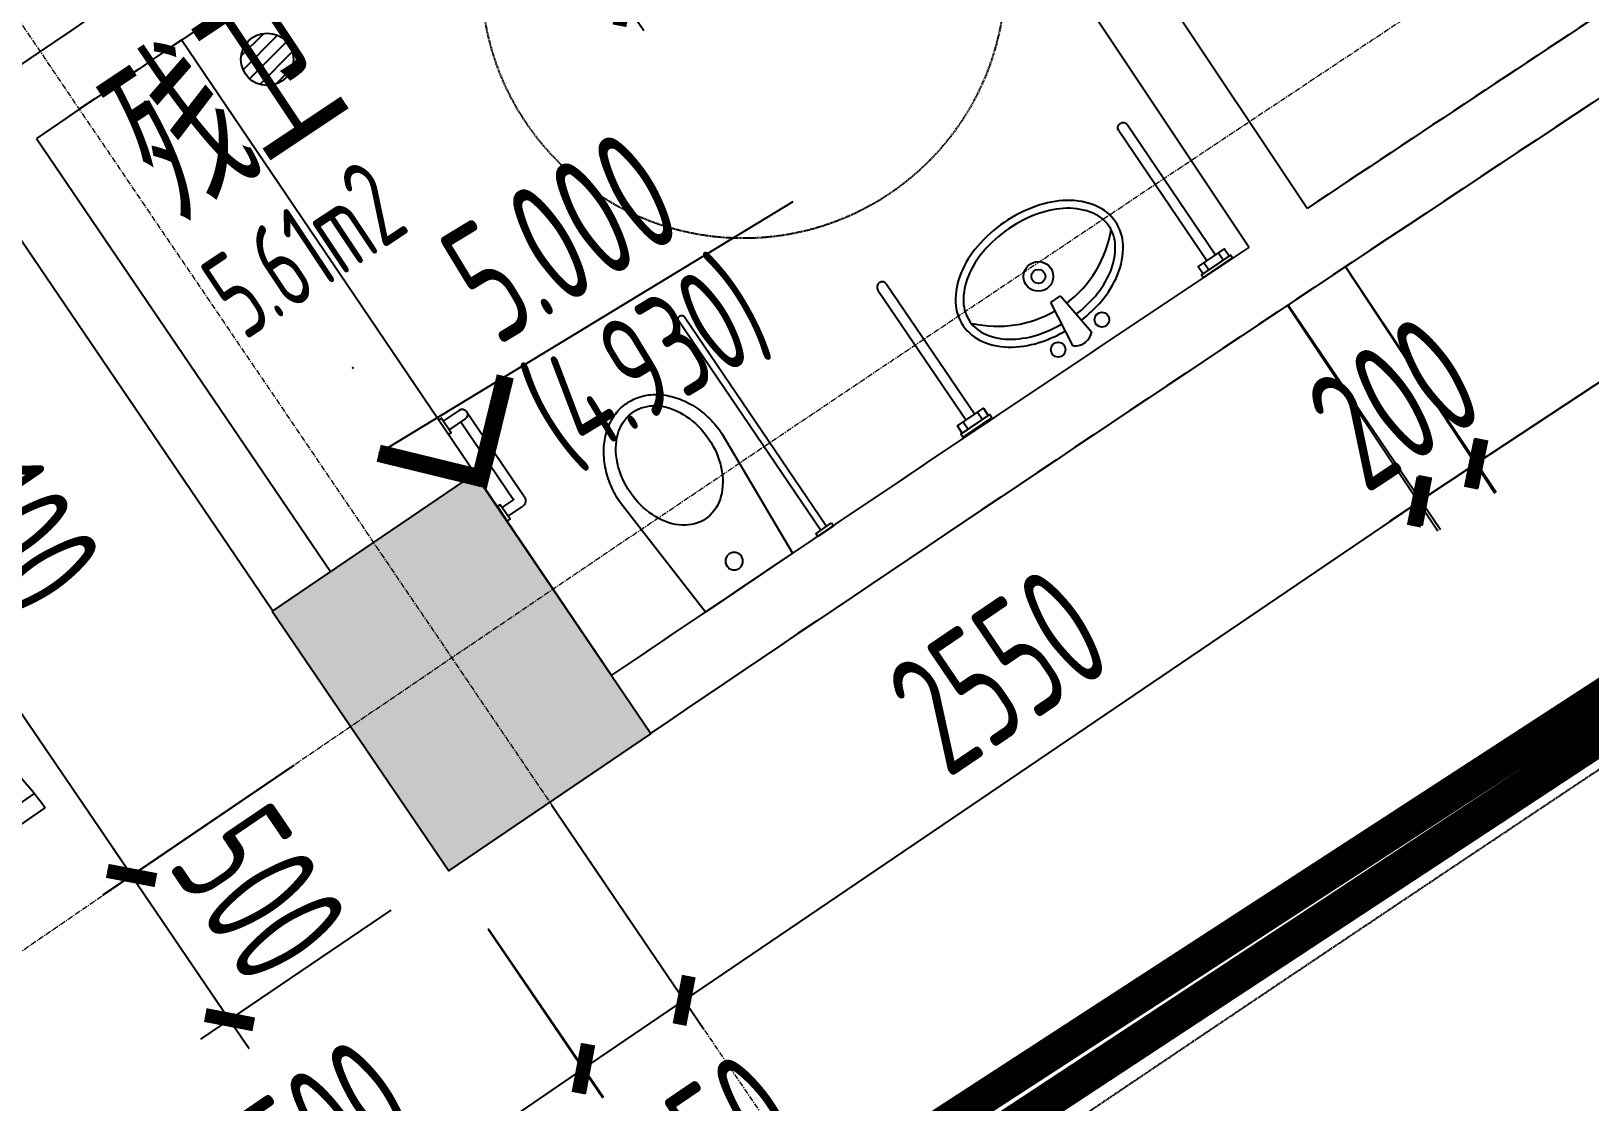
# Model space of a CAD drawing. Header units: millimetres. Extents: x 0 to 12095980, y -6694179 to 0.
# Drawn here: x 11604220 to 11608686, y -6440110 to -6437042 of the extents above; entities that cross this region are included whole.
import ezdxf
from ezdxf.enums import TextEntityAlignment as Align

# ---------------------------------------------------------------- set-up
doc = ezdxf.new("R2010")
doc.units = ezdxf.units.MM
doc.header["$LTSCALE"] = 10
for name, pattern in [('A1-RG-AXIS$0$CENTER', [50.8, 31.75, -6.35, 6.35, -6.35]), ('A1-RI-F2$0$DASHDOT', [1, 0.5, -0.25, 0, -0.25]), ('A1-RI-F2$0$DASHED', [0.75, 0.5, -0.25]), ('A1-RI-F2$0$HIDDEN', [0.375, 0.25, -0.125]), ('A1-RI-F2$0$HIDDEN2', [0.1875, 0.125, -0.0625])]:
    doc.linetypes.add(name, pattern=pattern)
for name, color, linetype in [('A1-RD-2F$0$A-GLAZ', 140, 'Continuous'), ('A1-RD-2F$0$A-louban', 5, 'Continuous'), ('A1-RG-AXIS$0$A-COLU-HATH', 8, 'Continuous'), ('A1-RG-AXIS$0$A-COLUMN', 7, 'Continuous'), ('A1-RI-F2$0$0M-防火分区、防烟分区', 30, 'A1-RI-F2$0$DASHDOT'), ('A1-RI-F2$0$A-DIMS-1：100', 1, 'Continuous'), ('A1-RI-F2$0$A-DOOR', 32, 'Continuous'), ('A1-RI-F2$0$A-EVAC1', 5, 'Continuous'), ('A1-RI-F2$0$A-FIXT', 55, 'Continuous'), ('A1-RI-F2$0$A-FUZHUXIAN', 55, 'A1-RI-F2$0$HIDDEN2'), ('A1-RI-F2$0$A-HATH', 8, 'Continuous'), ('A1-RI-F2$0$A-SYMB', 4, 'Continuous'), ('A1-RI-F2$0$A-SYMB-AREA', 4, 'Continuous'), ('A1-RI-F2$0$A-SYMB-NAME', 4, 'Continuous'), ('A1-RI-F2$0$A-TEXT', 4, 'Continuous'), ('A1-RI-F2$0$A-TEXT1', 4, 'Continuous'), ('A1-RI-F2$0$A-WALL', 7, 'Continuous')]:
    doc.layers.add(name, color=color, linetype=linetype)
doc.layers.add('A1-RG-AXIS$0$A-GRID', color=1, linetype='A1-RG-AXIS$0$CENTER', lineweight=9)
doc.styles.add('A1-RI-F2$0$ECADI', font='gbeitc.shx', dxfattribs={"width": 0.7, "bigfont": 'gbcbig.shx'})
doc.styles.add('A1-RI-F2$0$XD2008', font='xd-hzs.shx', dxfattribs={"width": 0.7, "bigfont": 'xd-hztxt.shx'})
doc.dimstyles.new('A1-RI-F2$0$XD100$0', dxfattribs={"dimscale": 100, "dimtxt": 3.5, "dimasz": 2, "dimexe": 1, "dimexo": 2, "dimgap": 1, "dimtad": 1, "dimdec": 0, "dimdsep": 46, "dimtxsty": 'A1-RI-F2$0$XD2008', "dimblk1": 'A1-RI-F2$0$_ArchTick', "dimblk2": 'A1-RI-F2$0$_ArchTick', "dimsah": 1, "dimcen": 2.5, "dimclrd": 1, "dimclre": 1, "dimclrt": 4, "dimaunit": 1, "dimadec": 0, "dimazin": 0, "dimtfac": 1, "dimtdec": 0, "dimtix": 1, "dimtmove": 2, "dimatfit": 3, "dimfxl": 1, "dimtolj": 1, "dimtzin": 0, "dimarcsym": 0})

# ---------------------------------------------------------------- blocks, each defined once
blk = doc.blocks.new('A1-RI-F2$0$1500')
at = {"layer": 'A1-RI-F2$0$A-DOOR'}
for p, q in [((0, 100), (0, 850)), ((1500, 100), (1500, 850)), ((51.4, 100), (51.4, 848.2)), ((1448.6, 100), (1448.6, 848.2)), ((0, 100), (51.4, 100)), ((1500, 100), (1448.6, 100))]:
    blk.add_line(p, q, dxfattribs=at)
for centre, start, end in [((0, 100), 0, 90), ((1500, 100), 90, 180)]:
    blk.add_arc(centre, 750, start, end, dxfattribs=at)
blk = doc.blocks.new('A1-RI-F2$0$_ArchTick')
at = {"color": 0, "linetype": 'ByBlock', "const_width": 0.4}
blk.add_lwpolyline([(-0.5, -0.5), (0.5, 0.5)], dxfattribs=at)
blk = doc.blocks.new('*D268')
at = {"layer": 'A1-RI-F2$0$A-DIMS-1：100', "color": 1, "linetype": 'ByBlock', "lineweight": -2, "transparency": 16777216}
for p, q in [((11603792.6, -6437408.8), (11603244.5, -6437781.7)), ((11603327.2, -6437725.4), (11604508.5, -6439461.7)), ((11604973.9, -6439145), (11604425.8, -6439517.9))]:
    blk.add_line(p, q, dxfattribs=at)
at = {"layer": 'A1-RI-F2$0$A-DIMS-1：100', "color": 1, "linetype": 'ByBlock', "lineweight": -2, "transparency": 16777216, "xscale": 100, "yscale": 100, "zscale": 100}
for p, rotation in [((11603327.2, -6437725.4), 124.2300287351358), ((11604508.5, -6439461.7), 304.2300287351358)]:
    blk.add_blockref('A1-RI-F2$0$_ArchTick', p, dxfattribs=dict(at, rotation=rotation))
at = {"layer": 'A1-RI-F2$0$A-DIMS-1：100', "color": 4, "linetype": 'ByBlock', "transparency": 16777216, "insert": (11604145.2, -6438438.9), "char_height": 350, "attachment_point": 5, "rotation": 304.23, "style": 'A1-RI-F2$0$XD2008'}
blk.add_mtext('\\A1;2100', dxfattribs=at)
blk = doc.blocks.new('*D120')
at = {"layer": 'A1-RI-F2$0$A-DIMS-1：100', "color": 1, "linetype": 'ByBlock', "lineweight": -2, "transparency": 16777216}
for p, q in [((11604970.4, -6439147.1), (11604425.3, -6439517.1)), ((11604508, -6439461), (11604451.8, -6439378.2)), ((11604508, -6439461), (11604788.7, -6439874.5)), ((11605251.1, -6439560.6), (11604705.9, -6439930.7)), ((11604788.7, -6439874.5), (11604844.8, -6439957.2))]:
    blk.add_line(p, q, dxfattribs=at)
at = {"layer": 'A1-RI-F2$0$A-DIMS-1：100', "color": 1, "linetype": 'ByBlock', "lineweight": -2, "transparency": 16777216, "xscale": 100, "yscale": 100, "zscale": 100}
for p, rotation in [((11604508, -6439461), 304.1657970272194), ((11604788.7, -6439874.5), 124.1657970272194)]:
    blk.add_blockref('A1-RI-F2$0$_ArchTick', p, dxfattribs=dict(at, rotation=rotation))
at = {"layer": 'A1-RI-F2$0$A-DIMS-1：100', "color": 4, "linetype": 'ByBlock', "transparency": 16777216, "insert": (11604875.9, -6439513.3), "char_height": 350, "attachment_point": 5, "rotation": 304.1658, "style": 'A1-RI-F2$0$XD2008'}
blk.add_mtext('\\A1;500', dxfattribs=at)
blk = doc.blocks.new('A1-RD-2F')
at = {"layer": 'A1-RD-2F$0$A-GLAZ', "ltscale": 0.25}
for radius, start, end in [(292800, 108.984813, 127.828852), (292500, 108.926088, 127.887577), (292500, 108.926088, 127.887577)]:
    blk.add_arc((11778729.3, -6694180.2), radius, start, end, dxfattribs=at)
at = {"layer": 'A1-RD-2F$0$A-louban'}
blk.add_lwpolyline([(11592585.5, -6454466.4), (11599153.7, -6462913.2, -0.082408), (11683476.3, -6417307.1)], format="xyb", dxfattribs=at)
blk = doc.blocks.new('*D336')
at = {"layer": 'A1-RI-F2$0$A-DIMS-1：100', "color": 1, "linetype": 'ByBlock', "lineweight": -2, "transparency": 16777216}
for p, q in [((11605529.5, -6439613.4), (11605860, -6440096.7)), ((11604565.4, -6440861), (11605803.6, -6440014.1)), ((11604291.4, -6440460.2), (11604621.9, -6440943.5))]:
    blk.add_line(p, q, dxfattribs=at)
at = {"layer": 'A1-RI-F2$0$A-DIMS-1：100', "color": 1, "linetype": 'ByBlock', "lineweight": -2, "transparency": 16777216, "xscale": 100, "yscale": 100, "zscale": 100}
for p, rotation in [((11605803.6, -6440014.1), 34.37036170707118), ((11604565.4, -6440861), 214.3703617070712)]:
    blk.add_blockref('A1-RI-F2$0$_ArchTick', p, dxfattribs=dict(at, rotation=rotation))
at = {"layer": 'A1-RI-F2$0$A-DIMS-1：100', "color": 4, "linetype": 'ByBlock', "transparency": 16777216, "insert": (11605029.3, -6440210.6), "char_height": 350, "attachment_point": 5, "rotation": 34.3704, "style": 'A1-RI-F2$0$XD2008'}
blk.add_mtext('\\A1;1500', dxfattribs=at)
blk = doc.blocks.new('*D337')
at = {"layer": 'A1-RI-F2$0$A-DIMS-1：100', "color": 1, "linetype": 'ByBlock', "lineweight": -2, "transparency": 16777216}
for p, q in [((11605820.2, -6439419.7), (11606147.3, -6439901.7)), ((11605530.6, -6439616.3), (11605857.7, -6440098.2)), ((11605801.6, -6440015.5), (11606091.1, -6439819))]:
    blk.add_line(p, q, dxfattribs=at)
at = {"layer": 'A1-RI-F2$0$A-DIMS-1：100', "color": 1, "linetype": 'ByBlock', "lineweight": -2, "transparency": 16777216, "xscale": 100, "yscale": 100, "zscale": 100}
for p, rotation in [((11606091.1, -6439819), 34.16579703382271), ((11605801.6, -6440015.5), 214.1657970338227)]:
    blk.add_blockref('A1-RI-F2$0$_ArchTick', p, dxfattribs=dict(at, rotation=rotation))
at = {"layer": 'A1-RI-F2$0$A-DIMS-1：100', "color": 4, "linetype": 'ByBlock', "transparency": 16777216, "insert": (11606174.6, -6440223.3), "char_height": 350, "attachment_point": 5, "rotation": 34.1658, "style": 'A1-RI-F2$0$XD2008'}
blk.add_mtext('\\A1;350', dxfattribs=at)
blk = doc.blocks.new('*D372')
at = {"layer": 'A1-RI-F2$0$A-DIMS-1：100', "color": 1, "linetype": 'ByBlock', "lineweight": -2, "transparency": 16777216}
for p, q in [((11609904.7, -6436449.7), (11610332.9, -6437098)), ((11608358.5, -6438282.1), (11610277.8, -6437014.6)), ((11607985.4, -6437717.2), (11608413.6, -6438365.5))]:
    blk.add_line(p, q, dxfattribs=at)
at = {"layer": 'A1-RI-F2$0$A-DIMS-1：100', "color": 1, "linetype": 'ByBlock', "lineweight": -2, "transparency": 16777216, "xscale": 100, "yscale": 100, "zscale": 100}
for p, rotation in [((11610277.8, -6437014.6), 33.44126545494395), ((11608358.5, -6438282.1), 213.441265454944)]:
    blk.add_blockref('A1-RI-F2$0$_ArchTick', p, dxfattribs=dict(at, rotation=rotation))
at = {"layer": 'A1-RI-F2$0$A-DIMS-1：100', "color": 4, "linetype": 'ByBlock', "transparency": 16777216, "insert": (11609166.6, -6437418.8), "char_height": 350, "attachment_point": 5, "rotation": 33.4413, "style": 'A1-RI-F2$0$XD2008'}
blk.add_mtext('\\A1;2300', dxfattribs=at)
blk = doc.blocks.new('*D373')
at = {"layer": 'A1-RI-F2$0$A-DIMS-1：100', "color": 1, "linetype": 'ByBlock', "lineweight": -2, "transparency": 16777216}
for p, q in [((11607986.1, -6437716.7), (11608416.9, -6438363.3)), ((11607819.7, -6437827.6), (11608250.5, -6438474.2)), ((11608361.5, -6438280.1), (11608444.7, -6438224.6)), ((11608361.5, -6438280.1), (11608195, -6438391)), ((11608195, -6438391), (11608111.8, -6438446.4))]:
    blk.add_line(p, q, dxfattribs=at)
at = {"layer": 'A1-RI-F2$0$A-DIMS-1：100', "color": 1, "linetype": 'ByBlock', "lineweight": -2, "transparency": 16777216, "xscale": 100, "yscale": 100, "zscale": 100}
for p, rotation in [((11608361.5, -6438280.1), 213.673574328705), ((11608195, -6438391), 33.67357432870502)]:
    blk.add_blockref('A1-RI-F2$0$_ArchTick', p, dxfattribs=dict(at, rotation=rotation))
at = {"layer": 'A1-RI-F2$0$A-DIMS-1：100', "color": 4, "linetype": 'ByBlock', "transparency": 16777216, "insert": (11608125.8, -6438106.7), "char_height": 350, "attachment_point": 5, "rotation": 33.6736, "style": 'A1-RI-F2$0$XD2008'}
blk.add_mtext('\\A1;200', dxfattribs=at)
blk = doc.blocks.new('*D374')
at = {"layer": 'A1-RI-F2$0$A-DIMS-1：100', "color": 1, "linetype": 'ByBlock', "lineweight": -2, "transparency": 16777216}
for p, q in [((11607821.1, -6437826.6), (11608257.4, -6438469.5)), ((11608201.3, -6438386.8), (11606091.1, -6439819)), ((11605711, -6439258.8), (11606147.3, -6439901.7))]:
    blk.add_line(p, q, dxfattribs=at)
at = {"layer": 'A1-RI-F2$0$A-DIMS-1：100', "color": 1, "linetype": 'ByBlock', "lineweight": -2, "transparency": 16777216, "xscale": 100, "yscale": 100, "zscale": 100}
for p, rotation in [((11608201.3, -6438386.8), 34.16579703386188), ((11606091.1, -6439819), 214.1657970338619)]:
    blk.add_blockref('A1-RI-F2$0$_ArchTick', p, dxfattribs=dict(at, rotation=rotation))
at = {"layer": 'A1-RI-F2$0$A-DIMS-1：100', "color": 4, "linetype": 'ByBlock', "transparency": 16777216, "insert": (11606991.8, -6438875.3), "char_height": 350, "attachment_point": 5, "rotation": 34.1658, "style": 'A1-RI-F2$0$XD2008'}
blk.add_mtext('\\A1;2550', dxfattribs=at)
blk = doc.blocks.new('A1-RI-F2$0$A-X-D2-60$0$A$C13196AD3')
at = {"layer": 'A1-RI-F2$0$A-FIXT'}
for p, q in [((83.2, 756.6, 0), (57.8, 359.3, 0)), ((83.2, 756.6, 0), (57.8, 359.3, 0)), ((384.6, 756.6, 0), (83.2, 756.6, 0)), ((410, 359.3, 0), (384.6, 756.6, 0)), ((410, 359.3, 0), (384.6, 756.6, 0)), ((147.1, 493, 0), (140.7, 485.3, 0)), ((147.1, 493, 0), (140.7, 485.3, 0)), ((153.9, 500.1, 0), (147.1, 493, 0)), ((153.9, 500.1, 0), (147.1, 493, 0)), ((161, 506.6, 0), (153.9, 500.1, 0)), ((161, 506.6, 0), (153.9, 500.1, 0)), ((168.3, 512.6, 0), (161, 506.6, 0)), ((168.3, 512.6, 0), (161, 506.6, 0)), ((175.9, 517.8, 0), (168.3, 512.6, 0)), ((175.9, 517.8, 0), (168.3, 512.6, 0)), ((183.8, 522.4, 0), (175.9, 517.8, 0)), ((183.8, 522.4, 0), (175.9, 517.8, 0)), ((191.8, 526.4, 0), (183.8, 522.4, 0)), ((191.8, 526.4, 0), (183.8, 522.4, 0)), ((200, 529.6, 0), (191.8, 526.4, 0)), ((200, 529.6, 0), (191.8, 526.4, 0)), ((208.4, 532.2, 0), (200, 529.6, 0)), ((208.4, 532.2, 0), (200, 529.6, 0)), ((216.8, 534, 0), (208.4, 532.2, 0)), ((216.8, 534, 0), (208.4, 532.2, 0)), ((225.3, 535.1, 0), (216.8, 534, 0)), ((225.3, 535.1, 0), (216.8, 534, 0)), ((233.9, 535.4, 0), (225.3, 535.1, 0)), ((233.9, 535.4, 0), (225.3, 535.1, 0)), ((242.4, 535.1, 0), (233.9, 535.4, 0)), ((242.4, 535.1, 0), (233.9, 535.4, 0)), ((250.9, 534, 0), (242.4, 535.1, 0)), ((250.9, 534, 0), (242.4, 535.1, 0)), ((259.4, 532.2, 0), (250.9, 534, 0)), ((259.4, 532.2, 0), (250.9, 534, 0)), ((267.7, 529.6, 0), (259.4, 532.2, 0)), ((267.7, 529.6, 0), (259.4, 532.2, 0)), ((275.9, 526.4, 0), (267.7, 529.6, 0)), ((275.9, 526.4, 0), (267.7, 529.6, 0)), ((284, 522.4, 0), (275.9, 526.4, 0)), ((284, 522.4, 0), (275.9, 526.4, 0)), ((291.8, 517.8, 0), (284, 522.4, 0)), ((291.8, 517.8, 0), (284, 522.4, 0)), ((299.4, 512.6, 0), (291.8, 517.8, 0)), ((299.4, 512.6, 0), (291.8, 517.8, 0)), ((306.8, 506.6, 0), (299.4, 512.6, 0)), ((306.8, 506.6, 0), (299.4, 512.6, 0)), ((313.9, 500.1, 0), (306.8, 506.6, 0)), ((313.9, 500.1, 0), (306.8, 506.6, 0)), ((320.6, 493, 0), (313.9, 500.1, 0)), ((320.6, 493, 0), (313.9, 500.1, 0)), ((327, 485.3, 0), (320.6, 493, 0)), ((327, 485.3, 0), (320.6, 493, 0)), ((119, 449.6, 0), (114.6, 439.6, 0)), ((119, 449.6, 0), (114.6, 439.6, 0)), ((123.8, 459.2, 0), (119, 449.6, 0)), ((123.8, 459.2, 0), (119, 449.6, 0)), ((129, 468.4, 0), (123.8, 459.2, 0)), ((129, 468.4, 0), (123.8, 459.2, 0)), ((134.7, 477.1, 0), (129, 468.4, 0)), ((134.7, 477.1, 0), (129, 468.4, 0)), ((140.7, 485.3, 0), (134.7, 477.1, 0)), ((140.7, 485.3, 0), (134.7, 477.1, 0)), ((333.1, 477.1, 0), (327, 485.3, 0)), ((333.1, 477.1, 0), (327, 485.3, 0)), ((338.7, 468.4, 0), (333.1, 477.1, 0)), ((338.7, 468.4, 0), (333.1, 477.1, 0)), ((344, 459.2, 0), (338.7, 468.4, 0)), ((344, 459.2, 0), (338.7, 468.4, 0)), ((348.8, 449.6, 0), (344, 459.2, 0)), ((348.8, 449.6, 0), (344, 459.2, 0)), ((353.1, 439.6, 0), (348.8, 449.6, 0)), ((353.1, 439.6, 0), (348.8, 449.6, 0)), ((104.4, 407.6, 0), (102.1, 396.4, 0)), ((104.4, 407.6, 0), (102.1, 396.4, 0)), ((107.3, 418.5, 0), (104.4, 407.6, 0)), ((107.3, 418.5, 0), (104.4, 407.6, 0)), ((110.7, 429.2, 0), (107.3, 418.5, 0)), ((110.7, 429.2, 0), (107.3, 418.5, 0)), ((114.6, 439.6, 0), (110.7, 429.2, 0)), ((114.6, 439.6, 0), (110.7, 429.2, 0)), ((357, 429.2, 0), (353.1, 439.6, 0)), ((357, 429.2, 0), (353.1, 439.6, 0)), ((360.4, 418.5, 0), (357, 429.2, 0)), ((360.4, 418.5, 0), (357, 429.2, 0)), ((363.3, 407.6, 0), (360.4, 418.5, 0)), ((363.3, 407.6, 0), (360.4, 418.5, 0)), ((365.7, 396.4, 0), (363.3, 407.6, 0)), ((365.7, 396.4, 0), (363.3, 407.6, 0)), ((57.8, 359.3, 0), (57.9, 352.3, 0)), ((57.8, 359.3, 0), (57.9, 352.3, 0)), ((98.1, 362.1, 0), (97.8, 350.4, 0)), ((98.1, 362.1, 0), (97.8, 350.4, 0)), ((98.9, 373.6, 0), (98.1, 362.1, 0)), ((98.9, 373.6, 0), (98.1, 362.1, 0)), ((100.2, 385.1, 0), (98.9, 373.6, 0)), ((100.2, 385.1, 0), (98.9, 373.6, 0)), ((102.1, 396.4, 0), (100.2, 385.1, 0)), ((102.1, 396.4, 0), (100.2, 385.1, 0)), ((367.6, 385.1, 0), (365.7, 396.4, 0)), ((367.6, 385.1, 0), (365.7, 396.4, 0)), ((368.9, 373.6, 0), (367.6, 385.1, 0)), ((368.9, 373.6, 0), (367.6, 385.1, 0)), ((369.7, 362.1, 0), (368.9, 373.6, 0)), ((369.7, 362.1, 0), (368.9, 373.6, 0)), ((370, 350.4, 0), (369.7, 362.1, 0)), ((370, 350.4, 0), (369.7, 362.1, 0)), ((409.9, 352.3, 0), (410, 359.3, 0)), ((409.9, 352.3, 0), (410, 359.3, 0)), ((57.9, 352.3, 0), (58.1, 345.2, 0)), ((57.9, 352.3, 0), (58.1, 345.2, 0)), ((58.1, 345.2, 0), (58.6, 338.1, 0)), ((58.1, 345.2, 0), (58.6, 338.1, 0)), ((58.6, 338.1, 0), (59.2, 331.1, 0)), ((58.6, 338.1, 0), (59.2, 331.1, 0)), ((59.2, 331.1, 0), (60, 324.1, 0)), ((59.2, 331.1, 0), (60, 324.1, 0)), ((60, 324.1, 0), (60.9, 317.2, 0)), ((60, 324.1, 0), (60.9, 317.2, 0)), ((60.9, 317.2, 0), (62, 310.2, 0)), ((60.9, 317.2, 0), (62, 310.2, 0)), ((97.8, 350.4, 0), (98.1, 338.8, 0)), ((97.8, 350.4, 0), (98.1, 338.8, 0)), ((98.1, 338.8, 0), (98.9, 327.2, 0)), ((98.1, 338.8, 0), (98.9, 327.2, 0)), ((98.9, 327.2, 0), (100.2, 315.8, 0)), ((98.9, 327.2, 0), (100.2, 315.8, 0)), ((100.2, 315.8, 0), (102.1, 304.4, 0)), ((100.2, 315.8, 0), (102.1, 304.4, 0)), ((365.7, 304.4, 0), (367.6, 315.8, 0)), ((365.7, 304.4, 0), (367.6, 315.8, 0)), ((367.6, 315.8, 0), (368.9, 327.2, 0)), ((367.6, 315.8, 0), (368.9, 327.2, 0)), ((368.9, 327.2, 0), (369.7, 338.8, 0)), ((368.9, 327.2, 0), (369.7, 338.8, 0)), ((369.7, 338.8, 0), (370, 350.4, 0)), ((369.7, 338.8, 0), (370, 350.4, 0)), ((405.7, 310.2, 0), (406.9, 317.2, 0)), ((405.7, 310.2, 0), (406.9, 317.2, 0)), ((406.9, 317.2, 0), (407.8, 324.1, 0)), ((406.9, 317.2, 0), (407.8, 324.1, 0)), ((407.8, 324.1, 0), (408.6, 331.1, 0)), ((407.8, 324.1, 0), (408.6, 331.1, 0)), ((408.6, 331.1, 0), (409.2, 338.1, 0)), ((408.6, 331.1, 0), (409.2, 338.1, 0)), ((409.2, 338.1, 0), (409.6, 345.2, 0)), ((409.2, 338.1, 0), (409.6, 345.2, 0)), ((409.6, 345.2, 0), (409.9, 352.3, 0)), ((409.6, 345.2, 0), (409.9, 352.3, 0)), ((62, 310.2, 0), (63.3, 303.4, 0)), ((62, 310.2, 0), (63.3, 303.4, 0)), ((63.3, 303.4, 0), (64.8, 296.5, 0)), ((63.3, 303.4, 0), (64.8, 296.5, 0)), ((64.8, 296.5, 0), (66.4, 289.8, 0)), ((64.8, 296.5, 0), (66.4, 289.8, 0)), ((66.4, 289.8, 0), (68.2, 283.1, 0)), ((66.4, 289.8, 0), (68.2, 283.1, 0)), ((68.2, 283.1, 0), (70.1, 276.5, 0)), ((68.2, 283.1, 0), (70.1, 276.5, 0)), ((70.1, 276.5, 0), (72.3, 270, 0)), ((70.1, 276.5, 0), (72.3, 270, 0)), ((72.3, 270, 0), (74.5, 263.5, 0)), ((72.3, 270, 0), (74.5, 263.5, 0)), ((102.1, 304.4, 0), (104.4, 293.3, 0)), ((102.1, 304.4, 0), (104.4, 293.3, 0)), ((104.4, 293.3, 0), (107.3, 282.3, 0)), ((104.4, 293.3, 0), (107.3, 282.3, 0)), ((107.3, 282.3, 0), (110.7, 271.7, 0)), ((107.3, 282.3, 0), (110.7, 271.7, 0)), ((110.7, 271.7, 0), (114.6, 261.3, 0)), ((110.7, 271.7, 0), (114.6, 261.3, 0)), ((353.1, 261.3, 0), (357, 271.7, 0)), ((353.1, 261.3, 0), (357, 271.7, 0)), ((357, 271.7, 0), (360.4, 282.3, 0)), ((357, 271.7, 0), (360.4, 282.3, 0)), ((360.4, 282.3, 0), (363.3, 293.3, 0)), ((360.4, 282.3, 0), (363.3, 293.3, 0)), ((363.3, 293.3, 0), (365.7, 304.4, 0)), ((363.3, 293.3, 0), (365.7, 304.4, 0)), ((393.2, 263.5, 0), (395.5, 270, 0)), ((393.2, 263.5, 0), (395.5, 270, 0)), ((395.5, 270, 0), (397.6, 276.5, 0)), ((395.5, 270, 0), (397.6, 276.5, 0)), ((397.6, 276.5, 0), (399.6, 283.1, 0)), ((397.6, 276.5, 0), (399.6, 283.1, 0)), ((399.6, 283.1, 0), (401.4, 289.8, 0)), ((399.6, 283.1, 0), (401.4, 289.8, 0)), ((401.4, 289.8, 0), (403, 296.5, 0)), ((401.4, 289.8, 0), (403, 296.5, 0)), ((403, 296.5, 0), (404.4, 303.4, 0)), ((403, 296.5, 0), (404.4, 303.4, 0)), ((404.4, 303.4, 0), (405.7, 310.2, 0)), ((404.4, 303.4, 0), (405.7, 310.2, 0)), ((74.5, 263.5, 0), (77, 257.2, 0)), ((74.5, 263.5, 0), (77, 257.2, 0)), ((77, 257.2, 0), (79.6, 250.9, 0)), ((77, 257.2, 0), (79.6, 250.9, 0)), ((79.6, 250.9, 0), (82.3, 244.8, 0)), ((79.6, 250.9, 0), (82.3, 244.8, 0)), ((82.3, 244.8, 0), (85.2, 238.8, 0)), ((82.3, 244.8, 0), (85.2, 238.8, 0)), ((85.2, 238.8, 0), (88.2, 232.9, 0)), ((85.2, 238.8, 0), (88.2, 232.9, 0)), ((88.2, 232.9, 0), (91.4, 227.1, 0)), ((88.2, 232.9, 0), (91.4, 227.1, 0)), ((91.4, 227.1, 0), (94.7, 221.4, 0)), ((91.4, 227.1, 0), (94.7, 221.4, 0)), ((114.6, 261.3, 0), (119, 251.3, 0)), ((114.6, 261.3, 0), (119, 251.3, 0)), ((119, 251.3, 0), (123.8, 241.7, 0)), ((119, 251.3, 0), (123.8, 241.7, 0)), ((123.8, 241.7, 0), (129, 232.5, 0)), ((123.8, 241.7, 0), (129, 232.5, 0)), ((129, 232.5, 0), (134.7, 223.8, 0)), ((129, 232.5, 0), (134.7, 223.8, 0)), ((134.7, 223.8, 0), (140.7, 215.6, 0)), ((134.7, 223.8, 0), (140.7, 215.6, 0)), ((327, 215.6, 0), (333.1, 223.8, 0)), ((327, 215.6, 0), (333.1, 223.8, 0)), ((333.1, 223.8, 0), (338.7, 232.5, 0)), ((333.1, 223.8, 0), (338.7, 232.5, 0)), ((338.7, 232.5, 0), (344, 241.7, 0)), ((338.7, 232.5, 0), (344, 241.7, 0)), ((344, 241.7, 0), (348.8, 251.3, 0)), ((344, 241.7, 0), (348.8, 251.3, 0)), ((348.8, 251.3, 0), (353.1, 261.3, 0)), ((348.8, 251.3, 0), (353.1, 261.3, 0)), ((373, 221.4, 0), (376.3, 227.1, 0)), ((373, 221.4, 0), (376.3, 227.1, 0)), ((376.3, 227.1, 0), (379.5, 232.9, 0)), ((376.3, 227.1, 0), (379.5, 232.9, 0)), ((379.5, 232.9, 0), (382.6, 238.8, 0)), ((379.5, 232.9, 0), (382.6, 238.8, 0)), ((382.6, 238.8, 0), (385.5, 244.8, 0)), ((382.6, 238.8, 0), (385.5, 244.8, 0)), ((385.5, 244.8, 0), (388.2, 250.9, 0)), ((385.5, 244.8, 0), (388.2, 250.9, 0)), ((388.2, 250.9, 0), (390.8, 257.2, 0)), ((388.2, 250.9, 0), (390.8, 257.2, 0)), ((390.8, 257.2, 0), (393.2, 263.5, 0)), ((390.8, 257.2, 0), (393.2, 263.5, 0)), ((94.7, 221.4, 0), (98.2, 215.9, 0)), ((94.7, 221.4, 0), (98.2, 215.9, 0)), ((98.2, 215.9, 0), (101.8, 210.5, 0)), ((98.2, 215.9, 0), (101.8, 210.5, 0)), ((101.8, 210.5, 0), (105.5, 205.3, 0)), ((101.8, 210.5, 0), (105.5, 205.3, 0)), ((105.5, 205.3, 0), (109.4, 200.2, 0)), ((105.5, 205.3, 0), (109.4, 200.2, 0)), ((109.4, 200.2, 0), (113.3, 195.3, 0)), ((109.4, 200.2, 0), (113.3, 195.3, 0)), ((113.3, 195.3, 0), (117.4, 190.5, 0)), ((113.3, 195.3, 0), (117.4, 190.5, 0)), ((117.4, 190.5, 0), (121.6, 186, 0)), ((117.4, 190.5, 0), (121.6, 186, 0)), ((121.6, 186, 0), (125.9, 181.5, 0)), ((121.6, 186, 0), (125.9, 181.5, 0)), ((125.9, 181.5, 0), (130.4, 177.3, 0)), ((125.9, 181.5, 0), (130.4, 177.3, 0)), ((140.7, 215.6, 0), (147.1, 207.9, 0)), ((140.7, 215.6, 0), (147.1, 207.9, 0)), ((147.1, 207.9, 0), (153.9, 200.8, 0)), ((147.1, 207.9, 0), (153.9, 200.8, 0)), ((153.9, 200.8, 0), (161, 194.2, 0)), ((153.9, 200.8, 0), (161, 194.2, 0)), ((161, 194.2, 0), (168.3, 188.3, 0)), ((161, 194.2, 0), (168.3, 188.3, 0)), ((168.3, 188.3, 0), (175.9, 183, 0)), ((168.3, 188.3, 0), (175.9, 183, 0)), ((175.9, 183, 0), (183.8, 178.4, 0)), ((175.9, 183, 0), (183.8, 178.4, 0)), ((284, 178.4, 0), (291.8, 183, 0)), ((284, 178.4, 0), (291.8, 183, 0)), ((291.8, 183, 0), (299.4, 188.3, 0)), ((291.8, 183, 0), (299.4, 188.3, 0)), ((299.4, 188.3, 0), (306.8, 194.2, 0)), ((299.4, 188.3, 0), (306.8, 194.2, 0)), ((306.8, 194.2, 0), (313.9, 200.8, 0)), ((306.8, 194.2, 0), (313.9, 200.8, 0)), ((313.9, 200.8, 0), (320.6, 207.9, 0)), ((313.9, 200.8, 0), (320.6, 207.9, 0)), ((320.6, 207.9, 0), (327, 215.6, 0)), ((320.6, 207.9, 0), (327, 215.6, 0)), ((337.4, 177.3, 0), (341.8, 181.5, 0)), ((337.4, 177.3, 0), (341.8, 181.5, 0)), ((341.8, 181.5, 0), (346.1, 186, 0)), ((341.8, 181.5, 0), (346.1, 186, 0)), ((346.1, 186, 0), (350.3, 190.5, 0)), ((346.1, 186, 0), (350.3, 190.5, 0)), ((350.3, 190.5, 0), (354.4, 195.3, 0)), ((350.3, 190.5, 0), (354.4, 195.3, 0)), ((354.4, 195.3, 0), (358.4, 200.2, 0)), ((354.4, 195.3, 0), (358.4, 200.2, 0)), ((358.4, 200.2, 0), (362.3, 205.3, 0)), ((358.4, 200.2, 0), (362.3, 205.3, 0)), ((362.3, 205.3, 0), (366, 210.5, 0)), ((362.3, 205.3, 0), (366, 210.5, 0)), ((366, 210.5, 0), (369.6, 215.9, 0)), ((366, 210.5, 0), (369.6, 215.9, 0)), ((369.6, 215.9, 0), (373, 221.4, 0)), ((369.6, 215.9, 0), (373, 221.4, 0)), ((130.4, 177.3, 0), (134.9, 173.2, 0)), ((130.4, 177.3, 0), (134.9, 173.2, 0)), ((134.9, 173.2, 0), (139.5, 169.3, 0)), ((134.9, 173.2, 0), (139.5, 169.3, 0)), ((139.5, 169.3, 0), (144.2, 165.7, 0)), ((139.5, 169.3, 0), (144.2, 165.7, 0)), ((144.2, 165.7, 0), (149, 162.2, 0)), ((144.2, 165.7, 0), (149, 162.2, 0)), ((149, 162.2, 0), (153.9, 158.8, 0)), ((149, 162.2, 0), (153.9, 158.8, 0)), ((153.9, 158.8, 0), (158.9, 155.7, 0)), ((153.9, 158.8, 0), (158.9, 155.7, 0)), ((158.9, 155.7, 0), (163.9, 152.8, 0)), ((158.9, 155.7, 0), (163.9, 152.8, 0)), ((163.9, 152.8, 0), (169.1, 150.1, 0)), ((163.9, 152.8, 0), (169.1, 150.1, 0)), ((169.1, 150.1, 0), (174.2, 147.6, 0)), ((169.1, 150.1, 0), (174.2, 147.6, 0)), ((174.2, 147.6, 0), (179.5, 145.3, 0)), ((174.2, 147.6, 0), (179.5, 145.3, 0)), ((179.5, 145.3, 0), (184.8, 143.3, 0)), ((179.5, 145.3, 0), (184.8, 143.3, 0)), ((183.8, 178.4, 0), (191.8, 174.5, 0)), ((183.8, 178.4, 0), (191.8, 174.5, 0)), ((184.8, 143.3, 0), (190.1, 141.4, 0)), ((184.8, 143.3, 0), (190.1, 141.4, 0)), ((190.1, 141.4, 0), (195.5, 139.7, 0)), ((190.1, 141.4, 0), (195.5, 139.7, 0)), ((191.8, 174.5, 0), (200, 171.2, 0)), ((191.8, 174.5, 0), (200, 171.2, 0)), ((195.5, 139.7, 0), (200.9, 138.3, 0)), ((195.5, 139.7, 0), (200.9, 138.3, 0)), ((200, 171.2, 0), (208.4, 168.7, 0)), ((200, 171.2, 0), (208.4, 168.7, 0)), ((200.9, 138.3, 0), (206.3, 137.1, 0)), ((200.9, 138.3, 0), (206.3, 137.1, 0)), ((206.3, 137.1, 0), (211.8, 136.1, 0)), ((206.3, 137.1, 0), (211.8, 136.1, 0)), ((208.4, 168.7, 0), (216.8, 166.9, 0)), ((208.4, 168.7, 0), (216.8, 166.9, 0)), ((211.8, 136.1, 0), (217.3, 135.3, 0)), ((211.8, 136.1, 0), (217.3, 135.3, 0)), ((216.8, 166.9, 0), (225.3, 165.8, 0)), ((216.8, 166.9, 0), (225.3, 165.8, 0)), ((217.3, 135.3, 0), (222.8, 134.8, 0)), ((217.3, 135.3, 0), (222.8, 134.8, 0)), ((222.8, 134.8, 0), (228.4, 134.4, 0)), ((222.8, 134.8, 0), (228.4, 134.4, 0)), ((225.3, 165.8, 0), (233.9, 165.4, 0)), ((225.3, 165.8, 0), (233.9, 165.4, 0)), ((228.4, 134.4, 0), (233.9, 134.3, 0)), ((228.4, 134.4, 0), (233.9, 134.3, 0)), ((233.9, 165.4, 0), (242.4, 165.8, 0)), ((233.9, 165.4, 0), (242.4, 165.8, 0)), ((233.9, 134.3, 0), (239.4, 134.4, 0)), ((233.9, 134.3, 0), (239.4, 134.4, 0)), ((239.4, 134.4, 0), (244.9, 134.8, 0)), ((239.4, 134.4, 0), (244.9, 134.8, 0)), ((242.4, 165.8, 0), (250.9, 166.9, 0)), ((242.4, 165.8, 0), (250.9, 166.9, 0)), ((244.9, 134.8, 0), (250.5, 135.3, 0)), ((244.9, 134.8, 0), (250.5, 135.3, 0)), ((250.5, 135.3, 0), (256, 136.1, 0)), ((250.5, 135.3, 0), (256, 136.1, 0)), ((250.9, 166.9, 0), (259.4, 168.7, 0)), ((250.9, 166.9, 0), (259.4, 168.7, 0)), ((256, 136.1, 0), (261.4, 137.1, 0)), ((256, 136.1, 0), (261.4, 137.1, 0)), ((259.4, 168.7, 0), (267.7, 171.2, 0)), ((259.4, 168.7, 0), (267.7, 171.2, 0)), ((261.4, 137.1, 0), (266.9, 138.3, 0)), ((261.4, 137.1, 0), (266.9, 138.3, 0)), ((266.9, 138.3, 0), (272.3, 139.7, 0)), ((266.9, 138.3, 0), (272.3, 139.7, 0)), ((267.7, 171.2, 0), (275.9, 174.5, 0)), ((267.7, 171.2, 0), (275.9, 174.5, 0)), ((272.3, 139.7, 0), (277.7, 141.4, 0)), ((272.3, 139.7, 0), (277.7, 141.4, 0)), ((275.9, 174.5, 0), (284, 178.4, 0)), ((275.9, 174.5, 0), (284, 178.4, 0)), ((277.7, 141.4, 0), (283, 143.3, 0)), ((277.7, 141.4, 0), (283, 143.3, 0)), ((283, 143.3, 0), (288.3, 145.3, 0)), ((283, 143.3, 0), (288.3, 145.3, 0)), ((288.3, 145.3, 0), (293.5, 147.6, 0)), ((288.3, 145.3, 0), (293.5, 147.6, 0)), ((293.5, 147.6, 0), (298.7, 150.1, 0)), ((293.5, 147.6, 0), (298.7, 150.1, 0)), ((298.7, 150.1, 0), (303.8, 152.8, 0)), ((298.7, 150.1, 0), (303.8, 152.8, 0)), ((303.8, 152.8, 0), (308.9, 155.7, 0)), ((303.8, 152.8, 0), (308.9, 155.7, 0)), ((308.9, 155.7, 0), (313.8, 158.8, 0)), ((308.9, 155.7, 0), (313.8, 158.8, 0)), ((313.8, 158.8, 0), (318.7, 162.2, 0)), ((313.8, 158.8, 0), (318.7, 162.2, 0)), ((318.7, 162.2, 0), (323.5, 165.7, 0)), ((318.7, 162.2, 0), (323.5, 165.7, 0)), ((323.5, 165.7, 0), (328.2, 169.3, 0)), ((323.5, 165.7, 0), (328.2, 169.3, 0)), ((328.2, 169.3, 0), (332.9, 173.2, 0)), ((328.2, 169.3, 0), (332.9, 173.2, 0)), ((332.9, 173.2, 0), (337.4, 177.3, 0)), ((332.9, 173.2, 0), (337.4, 177.3, 0))]:
    blk.add_line(p, q, dxfattribs=at)
blk.add_circle((233.9, 681.6, 0), 25, dxfattribs=at)
blk = doc.blocks.new('A1-RI-F2$0$A-X-D2-60$0$A$C348756AC')
at = {"layer": 'A1-RI-F2$0$A-FIXT'}
for p, q in [((35, 75), (10, 75)), ((485, 65), (35, 65)), ((35, 25), (10, 25)), ((485, 35), (35, 35))]:
    blk.add_line(p, q, dxfattribs=at)
for points in [[(0, 0), (0, 100), (10, 100), (10, 0)], [(10, 5), (10, 95), (35, 95), (35, 5)]]:
    blk.add_lwpolyline(points, close=True, dxfattribs=at)
blk.add_arc((485, 50), 15, 270, 90, dxfattribs=at)
blk = doc.blocks.new('A1-RI-F2$0$A-X-D2-60$0$A$C3F557B8E')
at = {"layer": 'A1-RI-F2$0$A-FIXT'}
for p, q in [((10, 340), (60, 340)), ((80, 25), (80, 320)), ((10, 310), (47.4, 310)), ((50, 40), (50, 307.5)), ((65, 40), (10, 40)), ((65, 10), (10, 10))]:
    blk.add_line(p, q, dxfattribs=at)
for points in [[(0, 300), (0, 350), (10, 350), (10, 300)], [(0, 0), (10, 0), (10, 50), (0, 50)]]:
    blk.add_lwpolyline(points, close=True, dxfattribs=at)
for centre, radius, start, end in [((60, 320), 20, 0, 90), ((47.4, 307.4), 2.62, 0.6603, 89.7265), ((65, 25), 15, 270, 90)]:
    blk.add_arc(centre, radius, start, end, dxfattribs=at)
blk = doc.blocks.new('A1-RI-F2$0$A-X-D2-60$0$A$C5B7600E4')
at = {"layer": 'A1-RI-F2$0$A-FIXT'}
for p, q in [((55, 745), (0, 745)), ((0, 745), (0, 735)), ((0, 735), (55, 735)), ((9.5, 744.9), (54.5, 744.9)), ((17.5, 10), (17.5, 735)), ((37.5, 10), (37.5, 735)), ((55, 735), (55, 745))]:
    blk.add_line(p, q, dxfattribs=at)
blk.add_arc((27.5, 10), 10, 180, 0, dxfattribs=at)
blk = doc.blocks.new('A1-RI-F2$0$A-X-D2-60$0$A$C299E524A')
at = {"layer": 'A1-RI-F2$0$A-FIXT'}
for p, q in [((190.2, -89.3), (207.3, 50)), ((207.3, 50), (241.3, 50.2)), ((241.3, 50.2), (256.5, -85.2))]:
    blk.add_line(p, q, dxfattribs=at)
for centre, radius in [((219.9, 132.1), 42.6), ((219.9, 132.1), 20.1), ((149.1, -73.5), 21.2), ((300.9, -72.7), 21.2)]:
    blk.add_circle(centre, radius, dxfattribs=at)
for centre, radius, start, end in [((227.5, -80.4), 395.5, 90.2624, 105.2325), ((227.5, -80.4), 395.5, 75.2924, 90.2624), ((198.4, 26.4), 284.8, 105.2325, 123.1061), ((198.4, 26.4), 262.3, 105.2325, 123.1061), ((227.5, -80.4), 373, 90.2624, 105.2325), ((227.5, -80.4), 373, 75.2924, 90.2624), ((255.6, 26.7), 262.3, 57.4188, 75.2924), ((255.6, 26.7), 284.8, 57.4188, 75.2924), ((154.5, 93.8), 204.4, 123.1061, 147.5758), ((154.5, 93.8), 181.9, 123.1061, 147.5758), ((298.9, 94.5), 181.9, 32.9491, 57.4188), ((298.9, 94.5), 204.4, 32.9491, 57.4188), ((88, 136), 125.7, 147.5758, 180.2624), ((88, 136), 103.2, 147.5758, 180.2624), ((365, 137.3), 103.2, 0.2624, 32.9491), ((365, 137.3), 125.7, 0.2624, 32.9491), ((88, 136), 125.7, 180.2624, 212.9491), ((88, 136), 103.2, 180.2624, 212.9491), ((365, 137.3), 103.2, 327.5758, 0.2624), ((365, 137.3), 125.7, 327.5758, 0.2624), ((227.9, 351.7), 329.1, 222.9962, 265.8488), ((227.9, 351.7), 329.1, 272.8594, 316.7744), ((154.1, 178.8), 204.4, 212.9491, 237.4188), ((154.1, 178.8), 181.9, 212.9491, 237.4188), ((298.5, 179.5), 181.9, 303.1061, 327.5758), ((298.5, 179.5), 204.4, 303.1061, 327.5758), ((197.4, 246.6), 284.8, 237.4188, 255.2924), ((197.4, 246.6), 262.3, 237.4188, 255.2924), ((254.6, 246.9), 262.3, 285.2325, 303.1061), ((254.6, 246.9), 284.8, 285.2325, 303.1061), ((225.5, 353.7), 395.5, 255.2924, 265.7507), ((225.5, 353.7), 373, 255.2924, 265.9168), ((225.5, 353.7), 373, 273.6151, 285.2325), ((225.5, 353.7), 395.5, 273.7753, 285.2325), ((221.9, -50.5), 49.6, 231.5281, 315.6555)]:
    blk.add_arc(centre, radius, start, end, dxfattribs=at)
blk.add_point((225, -100), dxfattribs=at)
blk = doc.blocks.new('*D519')
at = {"layer": 'A1-RI-F2$0$A-DIMS-1：100', "color": 1, "linetype": 'ByBlock', "lineweight": -2, "transparency": 16777216}
for p, q in [((11606516.9, -6436052.1), (11606806, -6436483.9)), ((11606750.4, -6436400.8), (11606833.5, -6436345.2)), ((11605919.4, -6436957.2), (11606750.4, -6436400.8)), ((11605685.9, -6436608.4), (11605975.1, -6437040.3)), ((11605919.4, -6436957.2), (11605836.4, -6437012.8))]:
    blk.add_line(p, q, dxfattribs=at)
at = {"layer": 'A1-RI-F2$0$A-DIMS-1：100', "color": 1, "linetype": 'ByBlock', "lineweight": -2, "transparency": 16777216, "xscale": 100, "yscale": 100, "zscale": 100}
for p, rotation in [((11606750.4, -6436400.8), 213.8027758202478), ((11605919.4, -6436957.2), 33.80277582024782)]:
    blk.add_blockref('A1-RI-F2$0$_ArchTick', p, dxfattribs=dict(at, rotation=rotation))
at = {"layer": 'A1-RI-F2$0$A-DIMS-1：100', "color": 4, "linetype": 'ByBlock', "transparency": 16777216, "insert": (11606181.9, -6436450.5), "char_height": 350, "attachment_point": 5, "rotation": 33.8028, "style": 'A1-RI-F2$0$XD2008'}
blk.add_mtext('\\A1;1000', dxfattribs=at)
blk = doc.blocks.new('A1-RG-AXIS$0$colu')
at = {"layer": 'A1-RG-AXIS$0$A-COLU-HATH', "linetype": 'ByBlock'}
h = blk.add_hatch(color=256, dxfattribs=at)
h.paths.add_polyline_path([(11612318.5, -6433817.9), (11612802.4, -6434576.8), (11613392.6, -6434200.5), (11612908.8, -6433441.6)])
h.paths.add_polyline_path([(11604911.2, -6438703.6), (11605416.6, -6439448.3), (11605995.8, -6439055.2), (11605490.4, -6438310.5)])
at = {"layer": 'A1-RG-AXIS$0$A-COLUMN'}
blk.add_lwpolyline([(11604911.2, -6438703.6), (11605416.6, -6439448.3), (11605995.8, -6439055.2), (11605490.4, -6438310.5)], close=True, dxfattribs=at)
blk.add_lwpolyline([(11604911.2, -6438703.6), (11605416.6, -6439448.3), (11605995.8, -6439055.2), (11605490.4, -6438310.5)], close=True, dxfattribs=at)
blk = doc.blocks.new('A1-RG-AXIS')
at = {"layer": 'A1-RG-AXIS$0$A-GRID', "linetype": 'A1-RG-AXIS$0$CENTER', "ltscale": 0.05}
blk.add_lwpolyline([(11682866.1, -6392336.6, 0.10373), (11569674.9, -6456283.6, 0.10373)], format="xyb", dxfattribs=at)
at = {"layer": 'A1-RG-AXIS$0$A-GRID', "ltscale": 0.05}
for points in [[(11690526.8, -6414141.5, 0.104527), (11584753.6, -6473784.9)], [(11691982.8, -6418505.6, 0.104638), (11587756.3, -6477270.1)]]:
    blk.add_lwpolyline(points, format="xyb", dxfattribs=at)
at = {"layer": 'A1-RG-AXIS$0$A-GRID', "linetype": 'A1-RG-AXIS$0$CENTER', "ltscale": 0.05}
blk.add_lwpolyline([(11595822.2, -6424689.2), (11619186.6, -6459113.1)], dxfattribs=at)
blk.add_arc((11778731.9, -6694178.6), 308600, 107.574373, 131.323037, dxfattribs=at)
at = {"layer": 'A1-RG-AXIS$0$A-GRID', "ltscale": 0.05}
blk.add_arc((11778731.9, -6694178.6), 301700, 107.53359, 131.336201, dxfattribs=at)
at = {"layer": 'A1-RG-AXIS$0$A-COLU-HATH', "linetype": 'ByBlock'}
blk.add_blockref('A1-RG-AXIS$0$colu', (0, 0), dxfattribs=at)
blk = doc.blocks.new('A1-RI-F2$0$5erhfh')
at = {"layer": 'A1-RI-F2$0$A-SYMB-AREA', "style": 'A1-RI-F2$0$ECADI', "width": 0.7}
blk.add_attdef('340M2', text='', height=2.5, dxfattribs=at).set_placement((0, 1.25), align=Align.MIDDLE_LEFT)
at = {"layer": 'A1-RI-F2$0$A-SYMB-NAME', "style": 'A1-RI-F2$0$ECADI', "width": 0.7}
blk.add_attdef('CHINESENAME', (-12.292, 3.087), '', height=4.5, dxfattribs=at)
blk = doc.blocks.new('A1-RI-F2$0$ECADI-TAG-HGHT（国标）')
at = {"color": 1}
blk.add_line((-2.121, 2.121), (11.768, 2.121), dxfattribs=at)
at = {"color": 1, "const_width": 0.5}
blk.add_lwpolyline([(-2.121, 2.121), (0, 0), (2.121, 2.121)], dxfattribs=at)
at = {"color": 1}
blk.add_point((-1.481, 4.6), dxfattribs=at)
at = {"style": 'A1-RI-F2$0$XD2008', "width": 0.7}
blk.add_attdef('FL', text='', height=3, dxfattribs=at).set_placement((-2.689, 2.967), align=Align.RIGHT)
for tag, p in [('F.F.L.', (2.284, 2.967)), ('T.O.S.', (2.284, -1.104))]:
    blk.add_attdef(tag, p, '', height=3, dxfattribs=at)
blk = doc.blocks.new('A1-RI-F2')
at = {"layer": 'A1-RI-F2$0$A-HATH'}
h = blk.add_hatch(dxfattribs=at)
h.set_pattern_fill('ANSI31', color=256, scale=10, style=0)
h.set_pattern_definition([(45, (9524.753, -100.965), (-22.4506403, 22.4506403), [])])
edge = h.paths.add_edge_path()
edge.add_arc((11604896.5, -6437122.8), 75, 0, 360)
at = {"layer": 'A1-RI-F2$0$0M-防火分区、防烟分区', "const_width": 100}
blk.add_lwpolyline([(11599538, -6445395.4, -0.021134), (11621180.6, -6431155.5), (11622668.8, -6433644.6, 0.02113), (11601234.9, -6447747.1)], format="xyb", close=True, dxfattribs=at)
at = {"layer": 'A1-RI-F2$0$A-EVAC1'}
blk.add_circle((11604896.5, -6437122.8), 75, dxfattribs=at)
at = {"layer": 'A1-RI-F2$0$A-FIXT'}
blk.add_line((11605883.1, -6438887.8), (11604649.7, -6437066.1), dxfattribs=at)
at = {"layer": 'A1-RI-F2$0$A-FIXT', "linetype": 'A1-RI-F2$0$HIDDEN'}
blk.add_circle((11606260.5, -6436885.6, 0), 750, dxfattribs=at)
at = {"layer": 'A1-RI-F2$0$A-FUZHUXIAN', "ltscale": 15}
blk.add_lwpolyline([(11697385.2, -6408952.1, 0.0115), (11684356.2, -6412994.1), (11685659.5, -6416881.5, 0.084561), (11599102.5, -6463333.2), (11592167, -6454412), (11594287.7, -6452776.4, 0), (11592699.6, -6450703.6, 0.01703), (11576443.9, -6463978.8), (11589775.5, -6479462.1, -0.111917), (11700888.4, -6418975.6, -0.111917)], format="xyb", dxfattribs=at)
at = {"layer": 'A1-RI-F2$0$A-FUZHUXIAN', "ltscale": 2}
blk.add_lwpolyline([(11599677.7, -6445418, -0.020971), (11621146.2, -6431292.7), (11622531.7, -6433610.1, 0.020966), (11601257.5, -6447607.6)], format="xyb", close=True, dxfattribs=at)
at = {"layer": 'A1-RI-F2$0$A-SYMB', "linetype": 'A1-RI-F2$0$DASHED', "const_width": 97.2}
blk.add_lwpolyline([(11607657, -6424942.3), (11614211.4, -6435031.5, -0.414214), (11614125.8, -6435434.9), (11604509.7, -6441681.9, -0.414214), (11604106.3, -6441596.3), (11597551.9, -6431507.1, -0.414214), (11597637.6, -6431103.7), (11607253.6, -6424856.7, -0.414214)], format="xyb", close=True, dxfattribs=at)
at = {"layer": 'A1-RI-F2$0$A-WALL', "linetype": 'ByBlock'}
for p, q in [((11607875.7, -6437550), (11606656.4, -6435721.2)), ((11607709.2, -6437660.9), (11606490, -6435832.1)), ((11603958, -6437296.3), (11604912.5, -6438702.7)), ((11604235.7, -6437349.3), (11605078, -6438590.4))]:
    blk.add_line(p, q, dxfattribs=at)
at = {"layer": 'A1-RI-F2$0$A-WALL'}
blk.add_line((11607709.2, -6437660.9), (11606488.8, -6435830.4), dxfattribs=at)
at = {"layer": 'A1-RI-F2$0$A-WALL', "linetype": 'ByBlock'}
for radius, start, end in [(308100, 122.585772, 124.10092), (310698, 123.89491, 124.230345), (308300, 123.22679, 123.65489), (310498, 123.895041, 124.193481), (308300, 123.692059, 124.10092)]:
    blk.add_arc((11778732.2, -6694176), radius, start, end, dxfattribs=at)
at = {"color": 3, "linetype": 'ByBlock'}
blk.add_blockref('A1-RD-2F', (0, 0), dxfattribs=at)
at = {"linetype": 'ByBlock'}
blk.add_blockref('A1-RG-AXIS', (0, 0), dxfattribs=at)
at = {"layer": 'A1-RI-F2$0$A-DOOR', "xscale": -1, "rotation": 304.5098387019327}
blk.add_blockref('A1-RI-F2$0$1500', (11603560.4, -6439749.3), dxfattribs=at)
at = {"layer": 'A1-RI-F2$0$A-FIXT', "xscale": -1}
for name, p, rotation in [('A1-RI-F2$0$A-X-D2-60$0$A$C348756AC', (11607579.2, -6437748.1), 304.1336220438654), ('A1-RI-F2$0$A-X-D2-60$0$A$C5B7600E4', (11606055.6, -6437873.5, 0), 214.1336220139233), ('A1-RI-F2$0$A-X-D2-60$0$A$C13196AD3', (11605658.4, -6438127.7, 0), 214.1336220139233), ('A1-RI-F2$0$A-X-D2-60$0$A$C3F557B8E', (11605387.7, -6438156.1), 214.1336220139233)]:
    blk.add_blockref(name, p, dxfattribs=dict(at, rotation=rotation))
at = {"layer": 'A1-RI-F2$0$A-FIXT'}
for name, p, rotation in [('A1-RI-F2$0$A-X-D2-60$0$A$C299E524A', (11606997.9, -6437977.4), 34.13362201392333), ('A1-RI-F2$0$A-X-D2-60$0$A$C348756AC', (11606972.1, -6438148.8, 0), 124.1336220438654)]:
    blk.add_blockref(name, p, dxfattribs=dict(at, rotation=rotation))
at = {"layer": 'A1-RI-F2$0$A-SYMB'}
ref = blk.add_blockref('A1-RI-F2$0$ECADI-TAG-HGHT（国标）', (11605507.4, -6438322.6), dxfattribs=dict(at, xscale=100.0000000004444, yscale=100.0000000004444, zscale=100.0000000004444, rotation=31.27032809629907))
ref.add_attrib('F.F.L.', '5.000', (11605554.2, -6437947), dxfattribs={"layer": '0', "height": 350, "rotation": 31.2703, "style": 'A1-RI-F2$0$XD2008', "width": 0.7})
ref.add_attrib('T.O.S.', '(4.930)', (11605759.9, -6438298.5), dxfattribs={"layer": '0', "height": 300, "rotation": 31.2703, "style": 'A1-RI-F2$0$XD2008', "width": 0.7})
at = {"layer": 'A1-RI-F2$0$A-SYMB-NAME'}
ref = blk.add_blockref('A1-RI-F2$0$5erhfh', (11605849.1, -6437178.9), dxfattribs=dict(at, xscale=99.9999999993939, yscale=99.9999999993939, zscale=99.9999999993939, rotation=33.66458225776528))
ref.add_attrib('340M2', '5.61m2', (11604831.1, -6437930.6), dxfattribs={"layer": 'A1-RI-F2$0$A-SYMB-AREA', "height": 250, "rotation": 33.6646, "style": 'A1-RI-F2$0$XD2008', "width": 0.7})
ref.add_attrib('CHINESENAME', '残卫', (11604654.9, -6437603.3), dxfattribs={"height": 450, "rotation": 33.6646, "style": 'A1-RI-F2$0$XD2008', "width": 0.7})
at = {"layer": 'A1-RI-F2$0$A-TEXT', "style": 'A1-RI-F2$0$ECADI', "width": 0.7}
blk.add_text('挡烟垂壁（吊顶下500高）', height=450, rotation=33.6372, dxfattribs=at).set_placement((11608418.9, -6441410.5, 0))
at = {"layer": 'A1-RI-F2$0$A-TEXT1', "style": 'A1-RI-F2$0$ECADI', "width": 0.7}
for tag, p in [('（-0.050）', (11749732.1, -6422418.7)), ('（结构标高）', (11757640.8, -6422418.7))]:
    blk.add_attdef(tag, p, '', height=375, dxfattribs=at)
at = {"layer": 'A1-RI-F2$0$A-DIMS-1：100', "color": 3, "linetype": 'ByBlock'}
for p1, p2, distance, picture, middle in [((11605574.7, -6436442.2), (11606405.6, -6435885.9), -619.7, '*D519', (11606181.9, -6436450.5)), ((11607875.2, -6437550.3), (11609794.5, -6436282.8), -877, '*D372', (11609166.6, -6437418.8)), ((11603958, -6437296.3), (11605139.2, -6439032.5), -762.9, '*D268', (11604145.2, -6438438.9)), ((11607875.2, -6437550.3), (11607708.8, -6437661.2), 877, '*D373', (11608125.8, -6438106.7)), ((11607708.8, -6437661.2), (11605598.7, -6439093.4), 876.9, '*D374', (11606991.8, -6438875.3)), ((11605135.9, -6439034.8), (11605416.6, -6439448.3), -758.9, '*D120', (11604875.9, -6439513.3)), ((11604178.5, -6440295.2), (11605416.6, -6439448.3), -685.5, '*D336', (11605029.3, -6440210.6))]:
    dim = blk.add_aligned_dim(p1=p1, p2=p2, distance=distance, dimstyle='A1-RI-F2$0$XD100$0', override={"dimasz": 1}, dxfattribs=at)
    dim.commit()
    dim.dimension.update_dxf_attribs({"geometry": picture, "text_midpoint": middle})
dim = blk.add_linear_dim(base=(11606091.1, -6439819), p1=(11605418.3, -6439450.8), p2=(11605707.9, -6439254.2), angle=34.1658, dimstyle='A1-RI-F2$0$XD100$0', override={"dimasz": 1}, dxfattribs=at)
dim.commit()
dim.dimension.update_dxf_attribs({"geometry": '*D337', "text_midpoint": (11606174.6, -6440223.3), "dimtype": 129})

msp = doc.modelspace()

# ---------------------------------------------------------------- block references
msp.add_blockref('A1-RI-F2', (0, 0))

doc.saveas('drawing.dxf')
